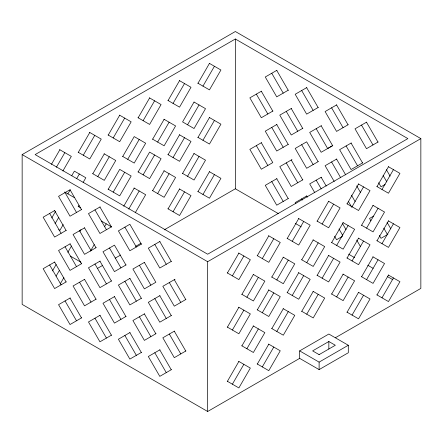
<?xml version="1.0" encoding="UTF-8"?>
<svg xmlns="http://www.w3.org/2000/svg" width="443" height="443" viewBox="0 0 443 443"><rect width="100%" height="100%" fill="white"/><g stroke="black" fill="none" stroke-linecap="round" stroke-linejoin="round"><path stroke-width="0.66" d="M51.421 164.364L59.855 149.762M56.405 167.244L64.833 152.641M62.889 170.987L71.323 156.385L59.672 149.662M78.306 152.348L89.774 132.49M83.29 155.222L94.752 135.364M71.666 175.816L74.369 171.142L85.831 177.765L83.134 182.438M51.759 217.95L55.469 211.521M67.879 193.879L70.243 189.792M76.65 178.69L79.347 174.021M55.054 223.743L58.764 217.319M108.23 135.076L119.693 115.213M113.209 137.95L124.677 118.093M63.227 224.568L59.855 230.41L58.675 229.729M92.82 173.728L104.288 153.871M78.306 206.516L78.981 205.347M97.798 176.607L109.266 156.744M138.15 117.799L149.612 97.942M52.435 270.95L56.145 264.521M143.128 120.679L154.596 100.816M122.739 156.457L134.207 136.594L145.669 143.216L134.207 163.074L122.561 156.351M67.845 252.322L71.539 245.931M79.967 231.329L80.98 229.574M56.067 276.161L59.44 270.319M108.23 189.244L119.693 169.381L131.161 176.004L119.693 195.861L108.048 189.139M127.722 159.33L139.185 139.473M60.193 283.991L63.903 277.567M113.209 192.118L124.677 172.255M168.069 100.528L179.537 80.665M173.047 103.402L184.515 83.544M152.658 139.18L164.126 119.322M90.477 251.109L94.243 244.586M104.509 226.805L106.22 223.837M138.15 171.967L149.612 152.11L161.08 158.727L149.612 178.59L137.967 171.862M157.642 142.059L169.104 122.196M123.752 206.2L134.207 188.092M143.128 174.841L154.596 154.984M197.988 83.251L209.456 63.393M128.73 209.074L139.185 190.966M202.966 86.13L214.434 66.267M168.069 154.696L179.537 134.833M135.22 212.823L145.669 194.715L134.024 187.987M187.561 124.782L199.023 104.925M152.658 190.678L164.126 170.821M173.047 157.57L184.515 137.707M157.642 193.552L169.104 173.695M197.988 137.419L209.456 117.561M182.582 173.407L194.045 153.544M202.966 140.293L214.434 120.435M168.069 208.858L179.537 189M187.561 176.281L199.023 156.418M173.047 211.737L184.515 191.874M197.988 191.586L209.456 171.723M202.966 194.46L214.434 174.603M227.409 272.977L238.871 253.119M232.387 275.856L243.855 255.993M257.328 255.705L268.79 235.842M262.306 258.579L273.774 238.722M241.917 294.357L253.385 274.499M227.409 327.144L238.871 307.287M246.901 297.236L258.363 277.373M232.387 330.018L243.855 310.161M287.247 238.428L298.715 218.571M292.225 241.308L303.693 221.445M271.836 277.085L283.304 257.228M257.328 309.873L268.79 290.01M276.82 279.959L288.282 260.102M241.917 345.856L253.385 325.998M262.306 312.747L273.774 292.884M317.166 221.157L328.634 201.294M227.409 381.312L238.871 361.455M246.901 348.73L258.363 328.872M322.144 224.031L333.612 204.173M301.761 259.808L313.223 239.951M232.387 384.186L243.855 364.329M287.247 292.596L298.715 272.738M306.739 262.688L318.207 242.825M271.836 328.584L283.304 308.721M292.225 295.47L303.693 275.612M347.085 203.88L358.553 184.022M257.328 364.035L268.79 344.178M276.82 331.458L288.282 311.595M352.069 206.759L363.531 186.896M331.68 242.537L343.142 222.679M262.306 366.915L273.774 347.052M317.166 275.325L328.634 255.461M336.658 245.411L348.126 225.553M301.761 311.307L313.223 291.45M322.144 278.198L333.612 258.341M377.004 186.608L388.472 166.751M306.739 314.181L318.207 294.324M381.988 189.482L393.45 169.625M361.599 225.26L373.067 205.402M347.085 258.047L358.553 238.19M366.577 228.139L378.045 208.276M331.68 294.036L343.142 274.173M352.069 260.921L363.531 241.064M336.658 296.91L348.126 277.052M377.004 240.776L388.472 220.913M361.599 276.759L373.067 256.901M381.988 243.65L393.45 223.793M347.085 312.215L358.553 292.358M366.577 279.633L378.045 259.775M352.069 315.089L363.531 295.232M377.004 294.938L388.472 275.081M381.988 297.818L393.45 277.955M299.656 358.37L299.656 350.884L328.844 334.033L348.303 345.263L348.303 352.755L319.115 369.606L299.656 358.37L207.656 411.492L22.15 304.391L22.15 154.596L235.344 31.508L420.85 138.609L420.85 288.404L335.417 337.727M235.344 39.001L35.124 154.596L207.656 254.21L407.876 138.609L235.344 39.001L235.344 188.79L164.22 229.856M276.914 70.282L265.263 77.004L276.731 96.862L288.376 90.139M54.794 210.486L43.148 217.208L54.616 237.066L66.262 230.343M261.503 91.142L249.858 97.864L261.326 117.727L272.971 111.005M81.667 209.484L70.022 216.206L58.554 196.343L70.022 189.726L81.49 209.583M100.124 206.898L88.478 213.62L99.941 233.478L111.586 226.755M306.833 87.553L295.188 94.276L306.65 114.139L318.295 107.411M84.713 227.757L73.067 234.485L84.535 254.343L96.181 247.62M291.422 108.419L279.777 115.141L291.245 134.999L302.89 128.276M70.204 243.788L58.554 250.511L70.022 270.374L81.667 263.646M276.914 124.444L265.263 131.172L276.731 151.03L288.376 144.307M54.794 261.985L43.148 268.707L54.616 288.565L66.262 281.842M261.503 142.64L249.858 149.363L261.326 169.226L272.788 162.603L261.326 142.746M336.752 104.83L325.107 111.553L336.569 131.41L348.22 124.688M321.341 125.69L309.696 132.413L321.164 152.276L332.627 145.653L321.164 125.795M100.124 261.065L88.478 267.788L99.941 287.645L111.586 280.923M97.283 268.502L102.66 265.396M115.213 258.153L120.59 255.046M135.53 246.419L140.913 243.312M141.511 244.032L129.86 250.755L118.397 230.892L129.86 224.274L141.328 244.132M84.713 279.256L73.067 285.979L84.535 305.842L96.181 299.114M291.998 159.585L279.777 166.64L291.245 186.497L302.89 179.775M159.962 241.446L148.316 248.169L159.785 268.026L171.43 261.304M366.671 122.102L355.026 128.824L366.494 148.687L378.139 141.959M126.1 264.892L114.455 271.614L102.986 251.757L114.455 245.14L125.917 264.997M332.809 145.553L327.648 148.527L316.186 128.669M70.204 297.956L58.554 304.679L70.022 324.536L81.667 317.814M276.914 178.612L265.263 185.335L276.731 205.198L288.376 198.475M318.295 161.579L306.65 168.301L295.188 148.444L306.65 141.826L318.118 161.684M351.266 142.967L339.615 149.69L351.083 169.547L362.728 162.825M130.043 278.337L118.397 285.059L129.86 304.922L141.511 298.194M336.752 158.993L325.107 165.721L334.21 181.492M114.632 296.533L102.986 303.256L114.455 323.113L126.1 316.391M321.341 177.189L309.696 183.911L314.757 192.672M100.124 315.228L88.478 321.956L99.941 341.813L111.586 335.091M306.833 195.889L295.188 202.612L295.858 203.78M175.046 279.251L162.83 286.305L174.293 306.163L185.938 299.44M22.15 154.596L207.656 261.697L420.85 138.609M159.962 295.614L148.316 302.336L159.785 322.194L171.43 315.471M144.556 313.805L132.906 320.527L144.374 340.39L156.019 333.662M385.133 184.438L381.002 186.824L378.643 182.732M130.043 332.505L118.397 339.227L129.86 359.085L141.511 352.362M174.476 331.082L162.83 337.804L174.293 357.662L185.938 350.939M373.665 216.079L369.54 218.46L370.885 220.797M342.467 236.34L336.569 239.746L334.548 236.241M159.962 349.776L148.316 356.504L159.785 376.362L171.43 369.639M387.885 234.347L381.002 238.317L379.319 235.399M318.999 354.693L335.334 345.263L328.844 341.52L312.631 350.884L319.115 354.627M299.656 350.884L319.115 362.119L348.303 345.263M209.273 63.288L220.919 70.011L209.456 89.874L197.811 83.151M388.295 166.646L399.94 173.368L388.472 193.226L376.827 186.503M179.354 80.565L190.999 87.288L179.537 107.145L167.886 100.423M358.37 183.917L370.021 190.64L358.553 210.503L346.908 203.78M372.884 205.297L384.53 212.025L373.067 231.883L361.416 225.16M209.273 117.456L220.919 124.178L209.456 144.041L197.811 137.313M388.295 220.813L399.94 227.536L388.472 247.393L376.827 240.671M149.435 97.837L161.08 104.559L149.612 124.422L137.967 117.7M328.451 201.194L340.097 207.917L328.634 227.774L316.989 221.051M163.949 119.217L175.594 125.939L164.126 145.802L152.481 139.08M342.965 222.574L354.61 229.297L343.142 249.154L331.497 242.432M179.354 134.727L190.999 141.455L179.537 161.313L167.886 154.59M358.37 238.085L370.021 244.807L358.553 264.67L346.908 257.942M193.868 153.439L205.513 160.167L194.045 180.024L182.4 173.302M372.884 256.796L384.53 263.519L373.067 283.382L361.416 276.654M119.516 115.114L131.161 121.836L119.693 141.694L108.048 134.971M298.532 218.465L310.178 225.188L298.715 245.051L287.064 238.328M209.273 171.624L220.919 178.346L209.456 198.204L197.811 191.481M388.295 274.976L399.94 281.704L388.472 301.561L376.827 294.839M235.344 188.79L278.481 213.692M295.254 223.377L301.246 226.838M348.569 254.16L354.561 257.621M367.74 265.23L373.133 268.342M387.509 276.642L392.902 279.754M313.046 239.846L324.691 246.574L313.223 266.431L301.578 259.709M328.451 255.362L340.097 262.084L328.634 281.942L316.989 275.219M163.949 170.716L175.594 177.438L164.126 197.301L152.481 190.573M342.965 274.073L354.61 280.796L343.142 300.653L331.497 293.93M89.597 132.385L101.242 139.108L89.774 158.971L78.129 152.248M268.613 235.742L280.258 242.465L268.79 262.322L257.145 255.6M179.354 188.895L190.999 195.618L179.537 215.481L167.886 208.758M358.37 292.253L370.021 298.975L358.553 318.833L346.908 312.11M104.105 153.765L115.75 160.488L104.288 180.351L92.642 173.628M283.127 257.123L294.772 263.845L283.304 283.703L271.659 276.98M298.532 272.633L310.178 279.356L298.715 299.219L287.064 292.491M313.046 291.344L324.691 298.067L313.223 317.93L301.578 311.202M238.694 253.014L250.339 259.736L238.871 279.599L227.226 272.877M253.202 274.394L264.848 281.117L253.385 300.98L241.74 294.257M268.613 289.91L280.258 296.633L268.79 316.49L257.145 309.768M283.127 308.621L294.772 315.344L283.304 335.201L271.659 328.479M64.617 191.996L74.369 197.622M78.129 206.41L80.604 207.839M101.358 221.029L111.592 226.938M238.694 307.182L250.339 313.904L238.871 333.767L227.226 327.039M253.202 325.893L264.848 332.615L253.385 352.478L241.74 345.75M268.613 344.073L280.258 350.801L268.79 370.658L257.145 363.936M70.354 256.087L80.953 262.212M238.694 361.35L250.339 368.072L238.871 387.93L227.226 381.207M366.494 122.207L377.957 142.065M361.51 125.081L372.978 144.939M386.401 169.691L390.111 176.115M383.106 175.483L386.817 181.907M336.569 104.93L348.037 124.793M331.591 107.81L343.059 127.667M351.083 143.067L362.551 162.93M346.105 145.946L357.567 165.804M387.071 222.353L390.781 228.782M306.65 87.659L318.118 107.516M383.782 228.151L387.492 234.574M301.672 90.533L313.14 110.39M356.709 185.91L360.419 192.34M336.569 159.098L345.678 174.869M351.421 195.153L355.131 201.576M331.591 161.972L340.695 177.743M276.731 70.382L288.199 90.245M348.464 201.532L351.836 207.374M271.753 73.261L283.215 93.119M291.245 108.518L302.707 128.381M286.261 111.398L297.729 131.255M321.164 177.294L326.22 186.054M301.672 144.7L313.14 164.558M356.709 240.078L360.419 246.507M342.644 223.781L346.016 229.618M316.186 180.168L321.241 188.928M261.326 91.247L272.788 111.104M339.011 228.992L342.721 235.416M276.731 124.549L288.199 144.412M256.342 94.121L267.81 113.984M291.245 160.017L302.707 179.88M271.753 127.423L283.215 147.286M306.65 195.989L307.326 197.157M286.261 162.891L297.729 182.754M301.672 198.868L302.347 200.037M276.731 178.717L288.199 198.575M256.342 145.62L267.81 165.477M271.753 181.591L283.215 201.454M159.785 241.546L171.247 261.409M154.801 244.425L166.269 264.283M174.293 279.688L185.761 299.546M169.315 282.562L180.783 302.419M124.882 227.148L136.35 247.011M159.785 295.714L171.247 315.577M139.395 265.285L150.858 285.148M174.293 331.181L185.761 351.044M154.801 298.588L166.269 318.451M99.941 206.997L111.409 226.86M169.315 334.055L180.783 353.918M94.963 209.877L106.431 229.734M129.86 278.442L141.328 298.3M109.476 248.014L120.939 267.871M144.374 313.91L155.842 333.767M124.882 281.316L136.35 301.174M159.785 349.881L171.247 369.739M139.395 316.784L150.858 336.641M65.043 192.6L76.506 212.463M84.535 227.863L95.998 247.72M154.801 352.755L166.269 372.618M99.941 261.165L111.409 281.028M79.552 230.737L91.02 250.6M114.455 296.633L125.917 316.496M94.963 264.045L106.431 283.902M129.86 332.61L141.328 352.467M109.476 299.512L120.939 319.37M54.616 210.591L66.079 230.449M124.882 335.484L136.35 355.341M70.022 243.894L81.49 263.751M49.633 213.465L61.101 233.323M84.535 279.361L95.998 299.219M65.043 246.768L76.506 266.625M99.941 315.333L111.409 335.19M79.552 282.235L91.02 302.093M94.963 318.207L106.431 338.07M54.616 262.084L66.079 281.947M70.022 298.061L81.49 317.919M49.633 264.964L61.101 284.821M65.043 300.935L76.506 320.793M328.844 341.52L328.844 349.012M319.115 362.119L319.115 369.606M207.656 261.697L207.656 411.492M194.045 102.045L182.582 121.908L194.045 128.525L205.513 108.668L194.045 102.045M144.374 262.411L132.906 269.034L144.374 288.891L155.842 282.269L144.374 262.411"/></g></svg>
